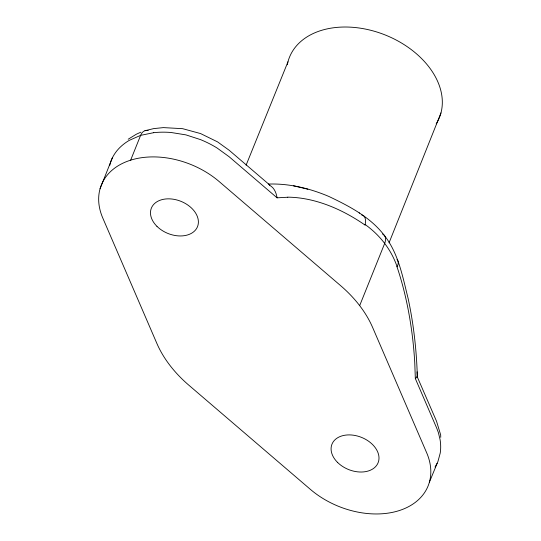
<?xml version="1.0" encoding="UTF-8"?>
<svg xmlns="http://www.w3.org/2000/svg" width="541" height="541" viewBox="0 0 541 541"><rect width="100%" height="100%" fill="white"/><g stroke="black" fill="none" stroke-linecap="round" stroke-linejoin="round"><path stroke-width="0.81" d="M429.412 482.112L437.987 461.338L440.239 453.013A78.83 54.959 21.9 0 0 440.056 439.481L438.372 432.57L436.661 428.005L415.332 378.558L417.334 376.739C416.604 351.177 413.818 325.614 408.563 300.566L408.124 298.49C402.666 276.796 398.534 253.499 384.326 235.416C370.423 217.184 349.439 206.263 329.199 196.613L327.427 195.849C308.769 188.14 288.61 183.331 268.329 184.075M109.735 165.377C111.067 159.257 114.198 153.61 118.432 149.018A78.83 54.959 21.9 0 1 129.299 140.349L140.619 135.351L153.718 132.68M440.962 112.927L389.067 242.787M100.065 188.755L112.298 157.965M130.651 160.163A75.172 52.409 21.9 0 1 219.139 181.533L340.641 285.675A118.756 82.793 21.9 0 1 372.648 327.501L426.687 452.817A75.172 52.409 21.9 0 1 398.832 510.704A75.172 52.409 21.9 0 1 310.338 489.328L188.836 385.185A118.756 82.793 21.9 0 1 156.836 343.359L102.79 218.05A75.172 52.409 21.9 0 1 130.651 160.163L140.619 135.351A18.651 10.178 72.6 0 1 148.2 130.57M246.108 165.154L287.974 61.782M359.67 305.638L384.563 243.72A22.857 10.624 -37.4 0 0 382.548 234.03M437.121 463.285L435.032 467.018M128.19 139.226L136.312 134.229L140.903 132.153M144.988 130.706L153.624 128.623L163.375 127.608L182.608 128.677L200.569 133.566L217.543 141.877L229.127 150.229L269.871 185.123M153.718 132.68A78.83 54.959 21.9 0 1 171.084 132.498L185.874 134.871L200.454 139.592A78.83 54.959 21.9 0 1 217.042 147.977L229.114 156.728L277.066 197.823L287.785 197.242M293.56 185.8L307.849 189.194M269.411 185.198C274.172 187.49 276.309 192.894 277.066 197.823M359.17 212.856L359.562 213.113M416.996 376.232L436.54 421.263L440.665 434.917L440.753 437.385M417.091 371.829L417.26 377.05M415.332 378.558L414.785 363.248A169.982 70.066 85.8 0 0 397.013 266.848M287.298 64.764A80.805 56.338 21.9 0 1 384.976 34.881A80.805 56.338 21.9 0 1 436.202 123.828M397.006 259.288A22.857 10.996 -18.6 0 1 397.06 266.767M397.128 266.747A108.43 93.735 -11.9 0 0 384.793 243.578A108.43 93.735 -11.9 0 0 365.331 224.657M287.758 197.161A169.982 109.62 56.8 0 1 365.033 225.049M361.78 215.027A22.857 9.359 -55.5 0 1 365.06 224.934M337.523 462.379A24.866 17.332 21.9 0 0 377.956 463.11A24.866 17.332 21.9 0 0 349.642 434.903A24.866 17.332 21.9 0 0 337.523 462.379M156.924 226.314A24.866 17.332 21.9 0 0 197.35 227.044A24.866 17.332 21.9 0 0 169.042 198.838A24.866 17.332 21.9 0 0 156.924 226.314"/></g></svg>
